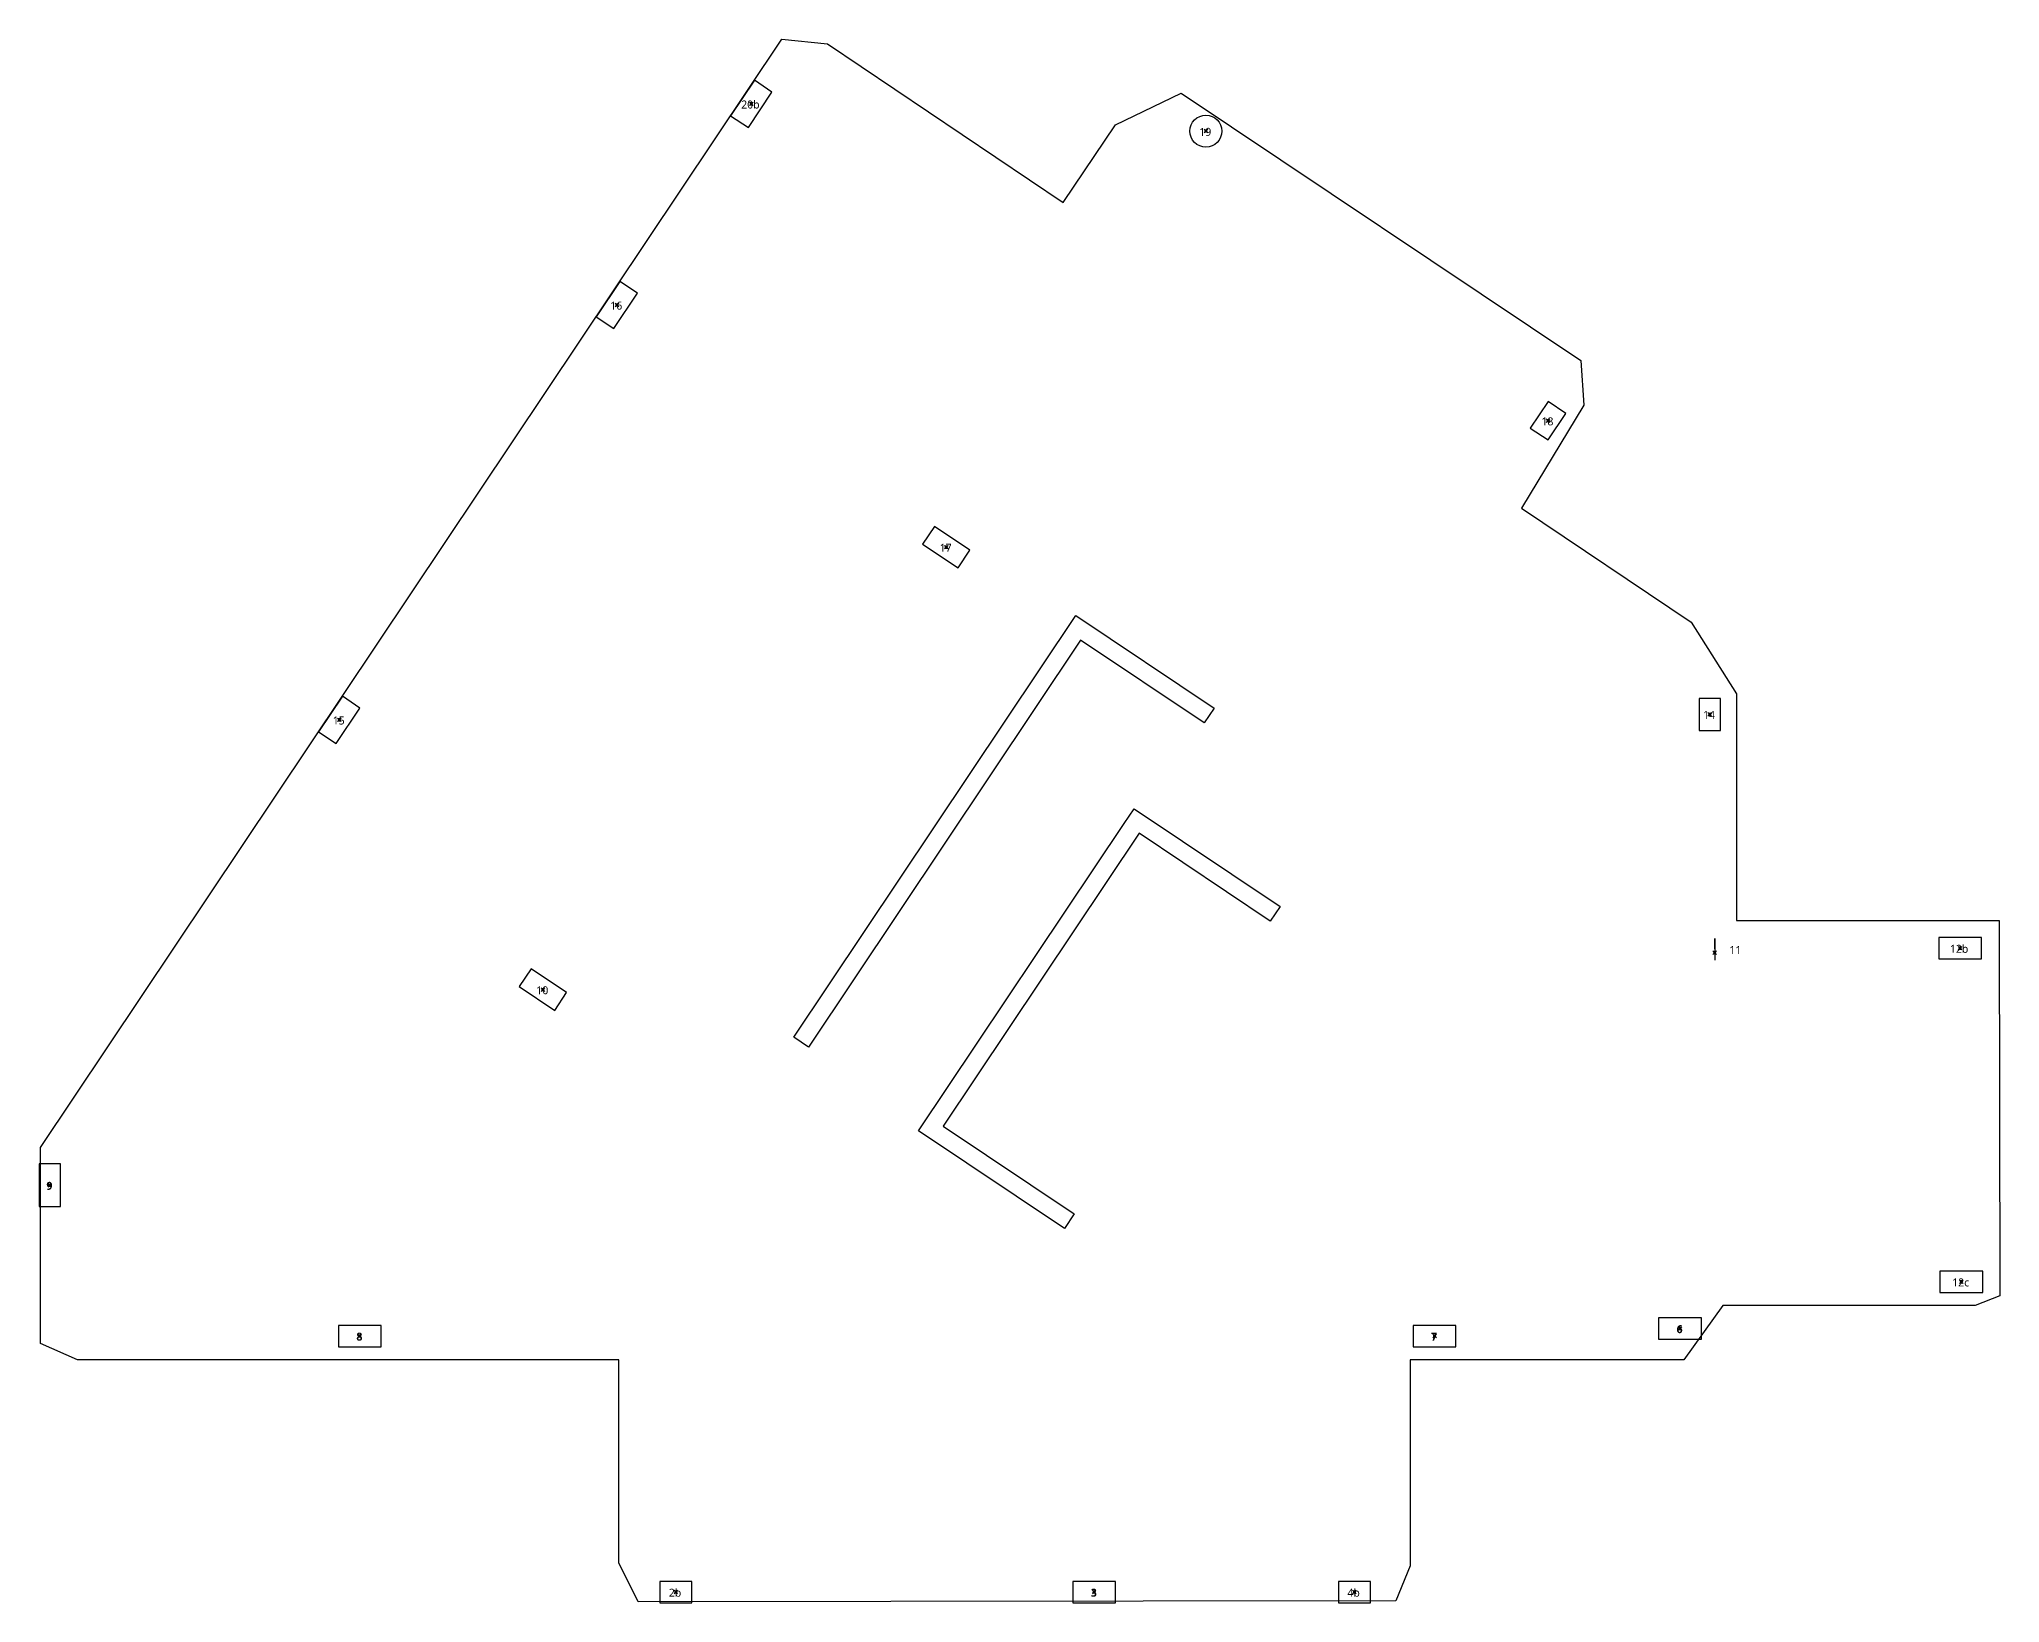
# Model space of a CAD drawing. Header units: feet. Extents: x 12833 to 16284, y 7481 to 23375.
# Drawn here: x 15181 to 16284, y 22495 to 23374 of the extents above; entities that cross this region are included whole.
import ezdxf

# ---------------------------------------------------------------- set-up
doc = ezdxf.new("R2010")
doc.units = ezdxf.units.FT
doc.header["$MEASUREMENT"] = 0
doc.header["$PDMODE"] = 99
for name, color, linetype in [('BOUNDARY', 4, 'Continuous'), ('COLS', 92, 'Continuous'), ('POINT', 2, 'Continuous'), ('WALL', 160, 'Continuous')]:
    doc.layers.add(name, color=color, linetype=linetype)
doc.layers.add('COLUMN NUMBER', color=7, linetype='Continuous', lineweight=9)
doc.styles.add('Segoe UI_B', font='segoeuib.ttf', dxfattribs={"height": 0.375})

msp = doc.modelspace()

# ---------------------------------------------------------------- linework, layer by layer
at = {"layer": 'BOUNDARY'}
msp.add_lwpolyline([(15517.9, 22495.3), (15506.9, 22517.2), (15506.9, 22631.4), (15202.6, 22631.4), (15202.6, 22631.4), (15181.7, 22640.5), (15181.7, 22750.7), (15598.6, 23374), (15624.4, 23371.3), (15756.8, 23282.2), (15786.2, 23325.9), (15823.2, 23343.7), (16048, 23193.3), (16049.7, 23168.2), (16014.5, 23110.3), (16110, 23046.2), (16135.5, 23005.8), (16135.5, 22878.4), (16269.7, 22878.4), (16283.1, 22878.4), (16283.5, 22667.3), (16269.7, 22661.9), (16127.7, 22661.9), (16105.9, 22631.4), (15951.9, 22631.4), (15951.9, 22515.5), (15943.9, 22495.7)], close=True, dxfattribs=at)
at = {"layer": 'COLS'}
for points in [[(15593.1, 23344.2), (15583.2, 23350.9), (15569.8, 23330.9), (15579.8, 23324.3)], [(15517.5, 23231.2), (15507.5, 23237.8), (15494.2, 23217.9), (15504.2, 23211.2)], [(16029.5, 23148.6), (16039.5, 23163.5), (16029.6, 23170.2), (16019.5, 23155.2)], [(15697.8, 23076.6), (15704.4, 23086.6), (15684.5, 23099.9), (15677.8, 23090)], [(15361.4, 22997.8), (15351.5, 23004.5), (15338.1, 22984.5), (15348.1, 22977.9)], [(16114.4, 23003.3), (16114.4, 22985.3), (16126.4, 22985.3), (16126.4, 23003.3)], [(16123.2, 22868.3), (16123.2, 22856.3), (16123.4, 22856.3)], [(16249.2, 22868.8), (16249.2, 22856.8), (16273.2, 22856.8), (16273.2, 22868.8)], [(15457.7, 22851.1), (15451, 22841.2), (15470.9, 22827.8), (15477.6, 22837.8)], [(15193, 22741.5), (15181, 22741.5), (15181, 22717.5), (15193, 22717.5)], [(16249.9, 22681.2), (16249.9, 22669.2), (16273.9, 22669.2), (16273.9, 22681.2)], [(15349.3, 22650.7), (15349.3, 22638.7), (15373.3, 22638.7), (15373.3, 22650.7)], [(15953.7, 22650.7), (15953.7, 22638.7), (15977.7, 22638.7), (15977.7, 22650.7)], [(16091.7, 22654.9), (16091.7, 22642.9), (16115.7, 22642.9), (16115.7, 22654.9)], [(15530, 22494.7), (15548, 22494.7), (15548, 22506.7), (15530, 22506.7)], [(15762.3, 22506.7), (15762.3, 22494.7), (15786.3, 22494.7), (15786.3, 22506.7)], [(15911.6, 22494.7), (15929.6, 22494.7), (15929.6, 22506.7), (15911.6, 22506.7)]]:
    msp.add_lwpolyline(points, close=True, dxfattribs=at)
msp.add_circle((15837.1, 23322.3), 9, dxfattribs=at)
at = {"layer": 'POINT'}
for p in [(15581.5, 23337.6), (15837.1, 23322.3), (15505.9, 23224.5), (16029.5, 23159.4), (15691.1, 23088.3), (15349.8, 22991.2), (16120.4, 22994.3), (16123.2, 22860.3), (16261.2, 22862.8), (15464.3, 22839.5), (15187, 22729.5), (16261.9, 22675.2), (15361.3, 22644.7), (15965.7, 22644.7), (16103.7, 22648.9), (15539, 22500.7), (15774.3, 22500.7), (15920.6, 22500.7)]:
    msp.add_point(p, dxfattribs=at)
at = {"layer": 'WALL'}
for points in [[(15613.6, 22807.2), (15605.3, 22812.7), (15763.9, 23049.9), (15841.7, 22997.8), (15836.2, 22989.5), (15766.6, 23036)], [(15763.1, 22713.4), (15757.6, 22705.1), (15675.5, 22760), (15791.1, 22932.9), (15796.7, 22941.2), (15878.8, 22886.3), (15873.2, 22878), (15799.5, 22927.4), (15689.4, 22762.8)]]:
    msp.add_lwpolyline(points, close=True, dxfattribs=at)

# ---------------------------------------------------------------- texts
at = {"layer": 'COLUMN NUMBER', "char_height": 4.5, "attachment_point": 1, "style": 'Segoe UI_B'}
for s, insert, width in [('20b', (15575.8, 23339.5), 13.635), ('19', (15833.4, 23324.1), 8.787), ('16', (15502.2, 23226.4), 8.787), ('18', (16025.8, 23161.3), 8.787), ('17', (15687.4, 23090.2), 8.787), ('15', (15346.1, 22993.1), 8.787), ('14', (16116.7, 22996.2), 8.787), ('11', (16131.5, 22864.1), 8.787), ('12b', (16255.5, 22864.7), 13.635), ('10', (15460.6, 22841.4), 8.787), ('\\fSegoe UI|b1|i0|c0|p34|;9', (15185.1, 22731.4), 4.393), ('\\fSegoe UI|b1|i0|c0|p34|;9', (15185.1, 22731.4), 4.393), ('12c', (16256.8, 22677.1), 12.423), ('\\fSegoe UI|b1|i0|c0|p34|;8', (15359.4, 22646.6), 4.393), ('\\fSegoe UI|b1|i0|c0|p34|;7', (15963.8, 22646.6), 4.393), ('\\fSegoe UI|b1|i0|c0|p34|;6', (16101.8, 22650.8), 4.393), ('2b', (15535.1, 22502.6), 9.241), ('\\fSegoe UI|b1|i0|c0|p34|;3', (15772.4, 22502.6), 4.393), ('4b', (15916.7, 22502.6), 9.241)]:
    msp.add_mtext(s, dxfattribs=dict(at, insert=insert, width=width))

doc.saveas('drawing.dxf')
